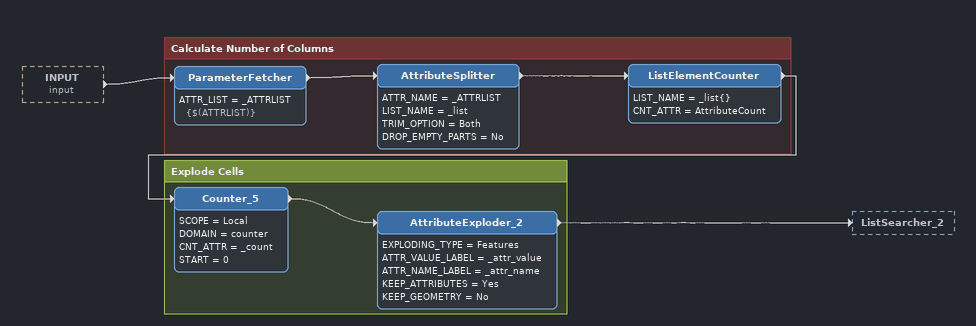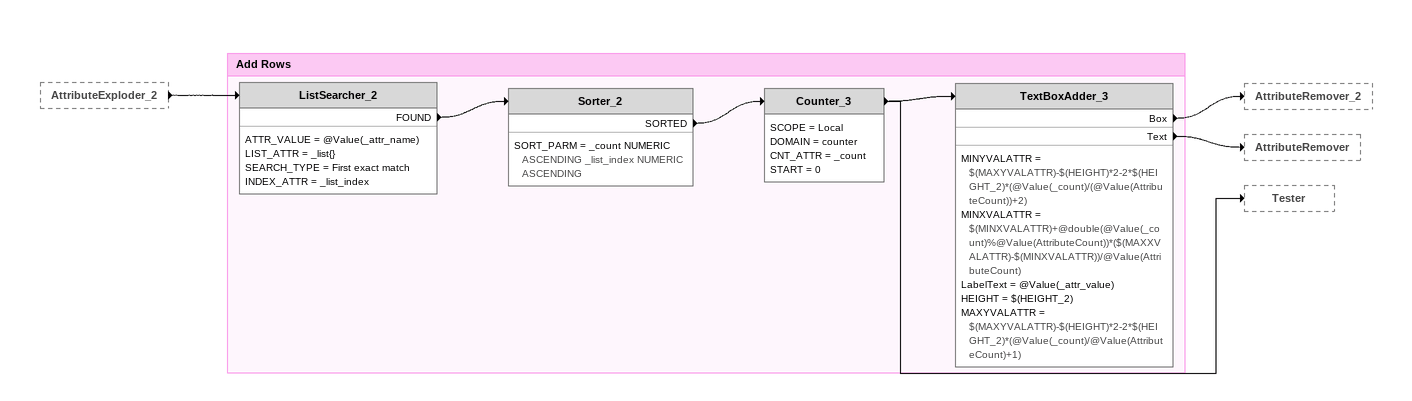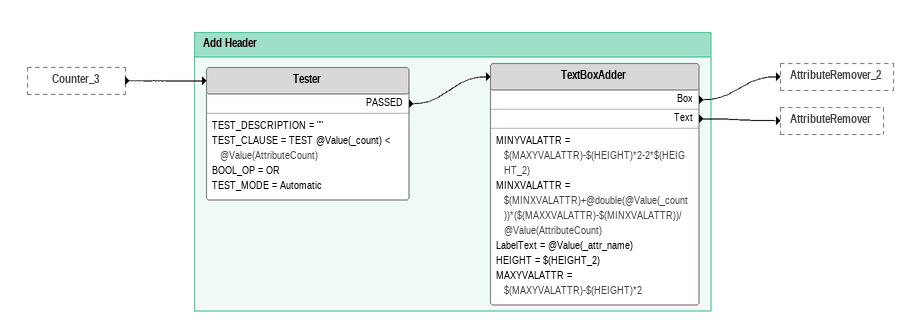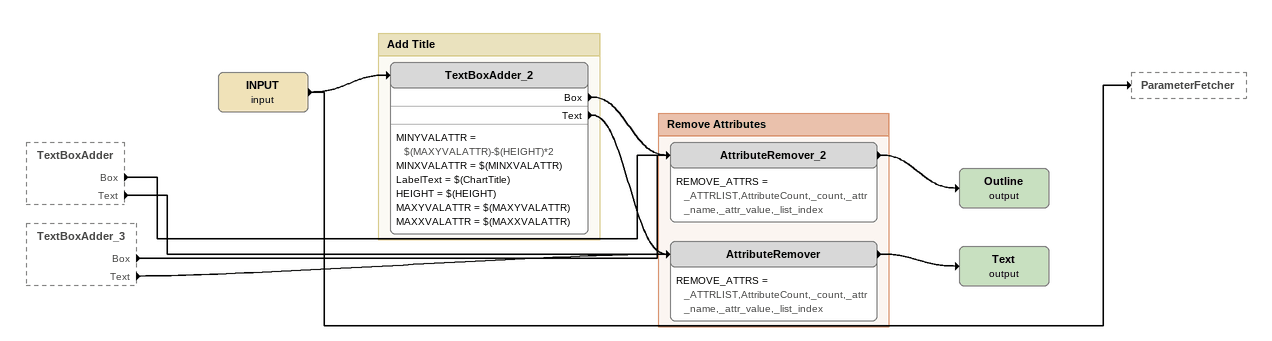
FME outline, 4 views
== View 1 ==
INPUT (input) [outside]
    -> ParameterFetcher

Bookmark: Calculate Number of Columns
ParameterFetcher
    ATTR_LIST = _ATTRLIST {$(ATTRLIST)}
    -> AttributeSplitter
AttributeSplitter
    ATTR_NAME = _ATTRLIST
    LIST_NAME = _list
    TRIM_OPTION = Both
    DROP_EMPTY_PARTS = No
    -> ListElementCounter
ListElementCounter
    LIST_NAME = _list{}
    CNT_ATTR = AttributeCount
    -> Counter_5

Bookmark: Explode Cells
Counter_5
    SCOPE = Local
    DOMAIN = counter
    CNT_ATTR = _count
    START = 0
    -> AttributeExploder_2
AttributeExploder_2
    EXPLODING_TYPE = Features
    ATTR_VALUE_LABEL = _attr_value
    ATTR_NAME_LABEL = _attr_name
    KEEP_ATTRIBUTES = Yes
    KEEP_GEOMETRY = No
    -> ListSearcher_2

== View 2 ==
AttributeExploder_2 [outside]
    -> ListSearcher_2

Bookmark: Add Rows
ListSearcher_2
    ATTR_VALUE = @Value(_attr_name)
    LIST_ATTR = _list{}
    SEARCH_TYPE = First exact match
    INDEX_ATTR = _list_index
    FOUND -> Sorter_2
Sorter_2
    SORT_PARM = _count NUMERIC ASCENDING _list_index NUMERIC ASCENDING
    SORTED -> Counter_3
Counter_3
    SCOPE = Local
    DOMAIN = counter
    CNT_ATTR = _count
    START = 0
    -> TextBoxAdder_3
    -> Tester
TextBoxAdder_3
    MINYVALATTR = $(MAXYVALATTR)-$(HEIGHT)*2-2*$(HEIGHT_2)*(@Value(_count)/(@Value(AttributeCount))+2)
    MINXVALATTR = $(MINXVALATTR)+@double(@Value(_count)%@Value(AttributeCount))*($(MAXXVALATTR)-$(MINXVALATTR))/@Value(AttributeCount)
    LabelText = @Value(_attr_value)
    HEIGHT = $(HEIGHT_2)
    MAXYVALATTR = $(MAXYVALATTR)-$(HEIGHT)*2-2*$(HEIGHT_2)*(@Value(_count)/@Value(AttributeCount)+1)
    Box -> AttributeRemover_2
    Text -> AttributeRemover

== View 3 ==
Counter_3 [outside]
    -> Tester

Bookmark: Add Header
Tester
    TEST_DESCRIPTION = ""
    TEST_CLAUSE = TEST @Value(_count) < @Value(AttributeCount)
    BOOL_OP = OR
    TEST_MODE = Automatic
    PASSED -> TextBoxAdder
TextBoxAdder
    MINYVALATTR = $(MAXYVALATTR)-$(HEIGHT)*2-2*$(HEIGHT_2)
    MINXVALATTR = $(MINXVALATTR)+@double(@Value(_count))*($(MAXXVALATTR)-$(MINXVALATTR))/@Value(AttributeCount)
    LabelText = @Value(_attr_name)
    HEIGHT = $(HEIGHT_2)
    MAXYVALATTR = $(MAXYVALATTR)-$(HEIGHT)*2
    Box -> AttributeRemover_2
    Text -> AttributeRemover

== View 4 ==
TextBoxAdder [outside]
    Box -> AttributeRemover_2
    Text -> AttributeRemover
TextBoxAdder_3 [outside]
    Box -> AttributeRemover_2
    Text -> AttributeRemover
INPUT (input)
    -> TextBoxAdder_2
    -> ParameterFetcher
Outline (output)
Text (output)

Bookmark: Add Title
TextBoxAdder_2
    MINYVALATTR = $(MAXYVALATTR)-$(HEIGHT)*2
    MINXVALATTR = $(MINXVALATTR)
    LabelText = $(ChartTitle)
    HEIGHT = $(HEIGHT)
    MAXYVALATTR = $(MAXYVALATTR)
    MAXXVALATTR = $(MAXXVALATTR)
    Box -> AttributeRemover_2
    Text -> AttributeRemover

Bookmark: Remove Attributes
AttributeRemover_2
    REMOVE_ATTRS = _ATTRLIST,AttributeCount,_count,_attr_name,_attr_value,_list_index
    -> Outline (output)
AttributeRemover
    REMOVE_ATTRS = _ATTRLIST,AttributeCount,_count,_attr_name,_attr_value,_list_index
    -> Text (output)
